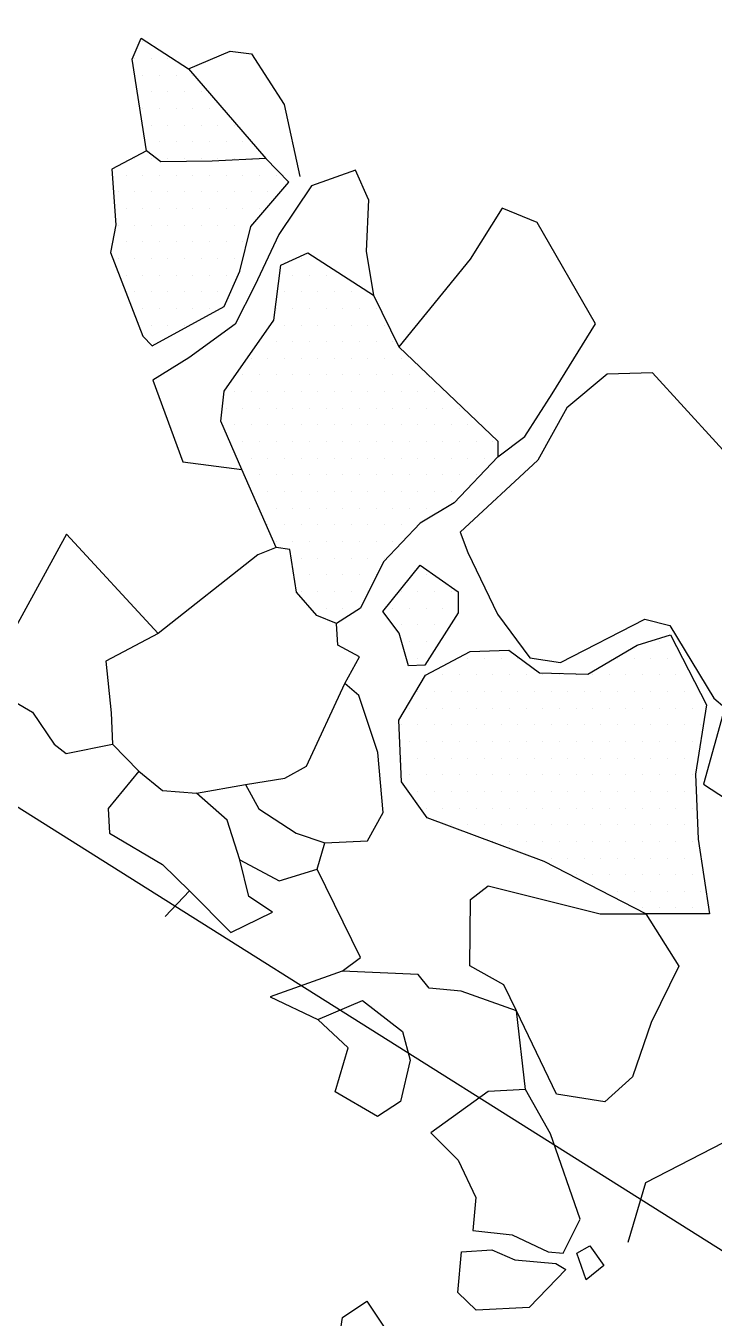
# Model space of a CAD drawing. Header units: metres. Extents: x -0.6 to 1.2, y -19.11 to -15.88.
# Drawn here: x -0.007 to 0.51, y -18.42 to -17.45 of the extents above; entities that cross this region are included whole.
import ezdxf

# ---------------------------------------------------------------- set-up
doc = ezdxf.new("R2010")
doc.units = ezdxf.units.M
doc.header["$LTSCALE"] = 25
doc.header["$MEASUREMENT"] = 0
doc.linetypes.add('STRICHPUNKTX2', pattern=[2, 1, -0.5, 0, -0.5])
doc.layers.get('0').update_dxf_attribs({"linetype": 'CONTINUOUS'})
for name, color, linetype in [('BEFUND', 1, 'CONTINUOUS'), ('GRABUNGSGRENZE', 3, 'STRICHPUNKTX2'), ('STEINE', 4, 'CONTINUOUS'), ('STEINESCHRAFF', 4, 'CONTINUOUS')]:
    doc.layers.add(name, color=color, linetype=linetype)

# ---------------------------------------------------------------- blocks, each defined once
blk = doc.blocks.new('*X5')
at = {"color": 0}
for p, q in [((8.125, -1746.25), (8.125, -1746.25)), ((7.5, -1747.5), (7.5, -1747.5)), ((8.75, -1747.5), (8.75, -1747.5)), ((10, -1747.5), (10, -1747.5)), ((8.125, -1748.75), (8.125, -1748.75)), ((9.375, -1748.75), (9.375, -1748.75)), ((10.625, -1748.75), (10.625, -1748.75)), ((11.875, -1748.75), (11.875, -1748.75)), ((8.75, -1750), (8.75, -1750)), ((10, -1750), (10, -1750)), ((11.25, -1750), (11.25, -1750)), ((12.5, -1750), (12.5, -1750)), ((8.125, -1751.25), (8.125, -1751.25)), ((9.375, -1751.25), (9.375, -1751.25)), ((10.625, -1751.25), (10.625, -1751.25)), ((11.875, -1751.25), (11.875, -1751.25)), ((13.125, -1751.25), (13.125, -1751.25)), ((8.75, -1752.5), (8.75, -1752.5)), ((10, -1752.5), (10, -1752.5)), ((11.25, -1752.5), (11.25, -1752.5)), ((12.5, -1752.5), (12.5, -1752.5)), ((13.75, -1752.5), (13.75, -1752.5)), ((15, -1752.5), (15, -1752.5)), ((9.375, -1753.75), (9.375, -1753.75)), ((10.625, -1753.75), (10.625, -1753.75)), ((11.875, -1753.75), (11.875, -1753.75)), ((13.125, -1753.75), (13.125, -1753.75)), ((14.375, -1753.75), (14.375, -1753.75)), ((15.625, -1753.75), (15.625, -1753.75)), ((7.5, -1755), (7.5, -1755)), ((8.75, -1755), (8.75, -1755)), ((10, -1755), (10, -1755)), ((11.25, -1755), (11.25, -1755)), ((12.5, -1755), (12.5, -1755)), ((13.75, -1755), (13.75, -1755)), ((15, -1755), (15, -1755)), ((16.25, -1755), (16.25, -1755)), ((6.875, -1756.25), (6.875, -1756.25)), ((8.125, -1756.25), (8.125, -1756.25)), ((9.375, -1756.25), (9.375, -1756.25)), ((10.625, -1756.25), (10.625, -1756.25)), ((11.875, -1756.25), (11.875, -1756.25)), ((13.125, -1756.25), (13.125, -1756.25)), ((14.375, -1756.25), (14.375, -1756.25)), ((15.625, -1756.25), (15.625, -1756.25)), ((16.875, -1756.25), (16.875, -1756.25)), ((18.125, -1756.25), (18.125, -1756.25)), ((6.25, -1757.5), (6.25, -1757.5)), ((7.5, -1757.5), (7.5, -1757.5)), ((8.75, -1757.5), (8.75, -1757.5)), ((10, -1757.5), (10, -1757.5)), ((11.25, -1757.5), (11.25, -1757.5)), ((12.5, -1757.5), (12.5, -1757.5)), ((13.75, -1757.5), (13.75, -1757.5)), ((15, -1757.5), (15, -1757.5)), ((16.25, -1757.5), (16.25, -1757.5)), ((17.5, -1757.5), (17.5, -1757.5)), ((6.875, -1758.75), (6.875, -1758.75)), ((8.125, -1758.75), (8.125, -1758.75)), ((9.375, -1758.75), (9.375, -1758.75)), ((10.625, -1758.75), (10.625, -1758.75)), ((11.875, -1758.75), (11.875, -1758.75)), ((13.125, -1758.75), (13.125, -1758.75)), ((14.375, -1758.75), (14.375, -1758.75)), ((15.625, -1758.75), (15.625, -1758.75)), ((16.875, -1758.75), (16.875, -1758.75)), ((6.25, -1760), (6.25, -1760)), ((7.5, -1760), (7.5, -1760)), ((8.75, -1760), (8.75, -1760)), ((10, -1760), (10, -1760)), ((11.25, -1760), (11.25, -1760)), ((12.5, -1760), (12.5, -1760)), ((13.75, -1760), (13.75, -1760)), ((15, -1760), (15, -1760)), ((16.25, -1760), (16.25, -1760)), ((6.875, -1761.25), (6.875, -1761.25)), ((8.125, -1761.25), (8.125, -1761.25)), ((9.375, -1761.25), (9.375, -1761.25)), ((10.625, -1761.25), (10.625, -1761.25)), ((11.875, -1761.25), (11.875, -1761.25)), ((13.125, -1761.25), (13.125, -1761.25)), ((14.375, -1761.25), (14.375, -1761.25)), ((15.625, -1761.25), (15.625, -1761.25)), ((6.25, -1762.5), (6.25, -1762.5)), ((7.5, -1762.5), (7.5, -1762.5)), ((8.75, -1762.5), (8.75, -1762.5)), ((10, -1762.5), (10, -1762.5)), ((11.25, -1762.5), (11.25, -1762.5)), ((12.5, -1762.5), (12.5, -1762.5)), ((13.75, -1762.5), (13.75, -1762.5)), ((15, -1762.5), (15, -1762.5)), ((20, -1762.5), (20, -1762.5)), ((6.875, -1763.75), (6.875, -1763.75)), ((8.125, -1763.75), (8.125, -1763.75)), ((9.375, -1763.75), (9.375, -1763.75)), ((10.625, -1763.75), (10.625, -1763.75)), ((11.875, -1763.75), (11.875, -1763.75)), ((13.125, -1763.75), (13.125, -1763.75)), ((14.375, -1763.75), (14.375, -1763.75)), ((19.375, -1763.75), (19.375, -1763.75)), ((20.625, -1763.75), (20.625, -1763.75)), ((21.875, -1763.75), (21.875, -1763.75)), ((7.5, -1765), (7.5, -1765)), ((8.75, -1765), (8.75, -1765)), ((10, -1765), (10, -1765)), ((11.25, -1765), (11.25, -1765)), ((12.5, -1765), (12.5, -1765)), ((13.75, -1765), (13.75, -1765)), ((18.75, -1765), (18.75, -1765)), ((20, -1765), (20, -1765)), ((21.25, -1765), (21.25, -1765)), ((22.5, -1765), (22.5, -1765)), ((23.75, -1765), (23.75, -1765)), ((25, -1765), (25, -1765)), ((8.125, -1766.25), (8.125, -1766.25)), ((9.375, -1766.25), (9.375, -1766.25)), ((10.625, -1766.25), (10.625, -1766.25)), ((11.875, -1766.25), (11.875, -1766.25)), ((13.125, -1766.25), (13.125, -1766.25)), ((18.125, -1766.25), (18.125, -1766.25)), ((19.375, -1766.25), (19.375, -1766.25)), ((20.625, -1766.25), (20.625, -1766.25)), ((21.875, -1766.25), (21.875, -1766.25)), ((23.125, -1766.25), (23.125, -1766.25)), ((24.375, -1766.25), (24.375, -1766.25)), ((25.625, -1766.25), (25.625, -1766.25)), ((8.75, -1767.5), (8.75, -1767.5)), ((10, -1767.5), (10, -1767.5)), ((11.25, -1767.5), (11.25, -1767.5)), ((18.75, -1767.5), (18.75, -1767.5)), ((20, -1767.5), (20, -1767.5)), ((21.25, -1767.5), (21.25, -1767.5)), ((22.5, -1767.5), (22.5, -1767.5)), ((23.75, -1767.5), (23.75, -1767.5)), ((25, -1767.5), (25, -1767.5)), ((26.25, -1767.5), (26.25, -1767.5)), ((9.375, -1768.75), (9.375, -1768.75)), ((16.875, -1768.75), (16.875, -1768.75)), ((18.125, -1768.75), (18.125, -1768.75)), ((19.375, -1768.75), (19.375, -1768.75)), ((20.625, -1768.75), (20.625, -1768.75)), ((21.875, -1768.75), (21.875, -1768.75)), ((23.125, -1768.75), (23.125, -1768.75)), ((24.375, -1768.75), (24.375, -1768.75)), ((25.625, -1768.75), (25.625, -1768.75)), ((26.875, -1768.75), (26.875, -1768.75)), ((16.25, -1770), (16.25, -1770)), ((17.5, -1770), (17.5, -1770)), ((18.75, -1770), (18.75, -1770)), ((20, -1770), (20, -1770)), ((21.25, -1770), (21.25, -1770)), ((22.5, -1770), (22.5, -1770)), ((23.75, -1770), (23.75, -1770)), ((25, -1770), (25, -1770)), ((26.25, -1770), (26.25, -1770)), ((27.5, -1770), (27.5, -1770)), ((15.625, -1771.25), (15.625, -1771.25)), ((16.875, -1771.25), (16.875, -1771.25)), ((18.125, -1771.25), (18.125, -1771.25)), ((19.375, -1771.25), (19.375, -1771.25)), ((20.625, -1771.25), (20.625, -1771.25)), ((21.875, -1771.25), (21.875, -1771.25)), ((23.125, -1771.25), (23.125, -1771.25)), ((24.375, -1771.25), (24.375, -1771.25)), ((25.625, -1771.25), (25.625, -1771.25)), ((26.875, -1771.25), (26.875, -1771.25)), ((28.125, -1771.25), (28.125, -1771.25)), ((29.375, -1771.25), (29.375, -1771.25)), ((15, -1772.5), (15, -1772.5)), ((16.25, -1772.5), (16.25, -1772.5)), ((17.5, -1772.5), (17.5, -1772.5)), ((18.75, -1772.5), (18.75, -1772.5)), ((20, -1772.5), (20, -1772.5)), ((21.25, -1772.5), (21.25, -1772.5)), ((22.5, -1772.5), (22.5, -1772.5)), ((23.75, -1772.5), (23.75, -1772.5)), ((25, -1772.5), (25, -1772.5)), ((26.25, -1772.5), (26.25, -1772.5)), ((27.5, -1772.5), (27.5, -1772.5)), ((28.75, -1772.5), (28.75, -1772.5)), ((30, -1772.5), (30, -1772.5)), ((14.375, -1773.75), (14.375, -1773.75)), ((15.625, -1773.75), (15.625, -1773.75)), ((16.875, -1773.75), (16.875, -1773.75)), ((18.125, -1773.75), (18.125, -1773.75)), ((19.375, -1773.75), (19.375, -1773.75)), ((20.625, -1773.75), (20.625, -1773.75)), ((21.875, -1773.75), (21.875, -1773.75)), ((23.125, -1773.75), (23.125, -1773.75)), ((24.375, -1773.75), (24.375, -1773.75)), ((25.625, -1773.75), (25.625, -1773.75)), ((26.875, -1773.75), (26.875, -1773.75)), ((28.125, -1773.75), (28.125, -1773.75)), ((29.375, -1773.75), (29.375, -1773.75)), ((30.625, -1773.75), (30.625, -1773.75)), ((31.875, -1773.75), (31.875, -1773.75)), ((15, -1775), (15, -1775)), ((16.25, -1775), (16.25, -1775)), ((17.5, -1775), (17.5, -1775)), ((18.75, -1775), (18.75, -1775)), ((20, -1775), (20, -1775)), ((21.25, -1775), (21.25, -1775)), ((22.5, -1775), (22.5, -1775)), ((23.75, -1775), (23.75, -1775)), ((25, -1775), (25, -1775)), ((26.25, -1775), (26.25, -1775)), ((27.5, -1775), (27.5, -1775)), ((28.75, -1775), (28.75, -1775)), ((30, -1775), (30, -1775)), ((31.25, -1775), (31.25, -1775)), ((32.5, -1775), (32.5, -1775)), ((15.625, -1776.25), (15.625, -1776.25)), ((16.875, -1776.25), (16.875, -1776.25)), ((18.125, -1776.25), (18.125, -1776.25)), ((19.375, -1776.25), (19.375, -1776.25)), ((20.625, -1776.25), (20.625, -1776.25)), ((21.875, -1776.25), (21.875, -1776.25)), ((23.125, -1776.25), (23.125, -1776.25)), ((24.375, -1776.25), (24.375, -1776.25)), ((25.625, -1776.25), (25.625, -1776.25)), ((26.875, -1776.25), (26.875, -1776.25)), ((28.125, -1776.25), (28.125, -1776.25)), ((29.375, -1776.25), (29.375, -1776.25)), ((30.625, -1776.25), (30.625, -1776.25)), ((31.875, -1776.25), (31.875, -1776.25)), ((33.125, -1776.25), (33.125, -1776.25)), ((34.375, -1776.25), (34.375, -1776.25)), ((16.25, -1777.5), (16.25, -1777.5)), ((17.5, -1777.5), (17.5, -1777.5)), ((18.75, -1777.5), (18.75, -1777.5)), ((20, -1777.5), (20, -1777.5)), ((21.25, -1777.5), (21.25, -1777.5)), ((22.5, -1777.5), (22.5, -1777.5)), ((23.75, -1777.5), (23.75, -1777.5)), ((25, -1777.5), (25, -1777.5)), ((26.25, -1777.5), (26.25, -1777.5)), ((27.5, -1777.5), (27.5, -1777.5)), ((28.75, -1777.5), (28.75, -1777.5)), ((30, -1777.5), (30, -1777.5)), ((31.25, -1777.5), (31.25, -1777.5)), ((32.5, -1777.5), (32.5, -1777.5)), ((33.75, -1777.5), (33.75, -1777.5)), ((16.875, -1778.75), (16.875, -1778.75)), ((18.125, -1778.75), (18.125, -1778.75)), ((19.375, -1778.75), (19.375, -1778.75)), ((20.625, -1778.75), (20.625, -1778.75)), ((21.875, -1778.75), (21.875, -1778.75)), ((23.125, -1778.75), (23.125, -1778.75)), ((24.375, -1778.75), (24.375, -1778.75)), ((25.625, -1778.75), (25.625, -1778.75)), ((26.875, -1778.75), (26.875, -1778.75)), ((28.125, -1778.75), (28.125, -1778.75)), ((29.375, -1778.75), (29.375, -1778.75)), ((30.625, -1778.75), (30.625, -1778.75)), ((31.875, -1778.75), (31.875, -1778.75)), ((33.125, -1778.75), (33.125, -1778.75)), ((17.5, -1780), (17.5, -1780)), ((18.75, -1780), (18.75, -1780)), ((20, -1780), (20, -1780)), ((21.25, -1780), (21.25, -1780)), ((22.5, -1780), (22.5, -1780)), ((23.75, -1780), (23.75, -1780)), ((25, -1780), (25, -1780)), ((26.25, -1780), (26.25, -1780)), ((27.5, -1780), (27.5, -1780)), ((28.75, -1780), (28.75, -1780)), ((30, -1780), (30, -1780)), ((31.25, -1780), (31.25, -1780)), ((16.875, -1781.25), (16.875, -1781.25)), ((18.125, -1781.25), (18.125, -1781.25)), ((19.375, -1781.25), (19.375, -1781.25)), ((20.625, -1781.25), (20.625, -1781.25)), ((21.875, -1781.25), (21.875, -1781.25)), ((23.125, -1781.25), (23.125, -1781.25)), ((24.375, -1781.25), (24.375, -1781.25)), ((25.625, -1781.25), (25.625, -1781.25)), ((26.875, -1781.25), (26.875, -1781.25)), ((28.125, -1781.25), (28.125, -1781.25)), ((29.375, -1781.25), (29.375, -1781.25)), ((30.625, -1781.25), (30.625, -1781.25)), ((17.5, -1782.5), (17.5, -1782.5)), ((18.75, -1782.5), (18.75, -1782.5)), ((20, -1782.5), (20, -1782.5)), ((21.25, -1782.5), (21.25, -1782.5)), ((22.5, -1782.5), (22.5, -1782.5)), ((23.75, -1782.5), (23.75, -1782.5)), ((25, -1782.5), (25, -1782.5)), ((26.25, -1782.5), (26.25, -1782.5)), ((27.5, -1782.5), (27.5, -1782.5)), ((28.75, -1782.5), (28.75, -1782.5)), ((18.125, -1783.75), (18.125, -1783.75)), ((19.375, -1783.75), (19.375, -1783.75)), ((20.625, -1783.75), (20.625, -1783.75)), ((21.875, -1783.75), (21.875, -1783.75)), ((23.125, -1783.75), (23.125, -1783.75)), ((24.375, -1783.75), (24.375, -1783.75)), ((25.625, -1783.75), (25.625, -1783.75)), ((26.875, -1783.75), (26.875, -1783.75)), ((20, -1785), (20, -1785)), ((21.25, -1785), (21.25, -1785)), ((22.5, -1785), (22.5, -1785)), ((23.75, -1785), (23.75, -1785)), ((25, -1785), (25, -1785)), ((26.25, -1785), (26.25, -1785)), ((20.625, -1786.25), (20.625, -1786.25)), ((21.875, -1786.25), (21.875, -1786.25)), ((23.125, -1786.25), (23.125, -1786.25)), ((24.375, -1786.25), (24.375, -1786.25)), ((25.625, -1786.25), (25.625, -1786.25)), ((29.375, -1786.25), (29.375, -1786.25)), ((20, -1787.5), (20, -1787.5)), ((21.25, -1787.5), (21.25, -1787.5)), ((22.5, -1787.5), (22.5, -1787.5)), ((23.75, -1787.5), (23.75, -1787.5)), ((25, -1787.5), (25, -1787.5)), ((27.5, -1787.5), (27.5, -1787.5)), ((28.75, -1787.5), (28.75, -1787.5)), ((30, -1787.5), (30, -1787.5)), ((31.25, -1787.5), (31.25, -1787.5)), ((21.875, -1788.75), (21.875, -1788.75)), ((23.125, -1788.75), (23.125, -1788.75)), ((24.375, -1788.75), (24.375, -1788.75)), ((26.875, -1788.75), (26.875, -1788.75)), ((28.125, -1788.75), (28.125, -1788.75)), ((29.375, -1788.75), (29.375, -1788.75)), ((30.625, -1788.75), (30.625, -1788.75)), ((27.5, -1790), (27.5, -1790)), ((28.75, -1790), (28.75, -1790)), ((30, -1790), (30, -1790)), ((28.125, -1791.25), (28.125, -1791.25)), ((29.375, -1791.25), (29.375, -1791.25)), ((46.875, -1791.25), (46.875, -1791.25)), ((28.75, -1792.5), (28.75, -1792.5)), ((32.5, -1792.5), (32.5, -1792.5)), ((33.75, -1792.5), (33.75, -1792.5)), ((35, -1792.5), (35, -1792.5)), ((36.25, -1792.5), (36.25, -1792.5)), ((43.75, -1792.5), (43.75, -1792.5)), ((45, -1792.5), (45, -1792.5)), ((46.25, -1792.5), (46.25, -1792.5)), ((47.5, -1792.5), (47.5, -1792.5)), ((30.625, -1793.75), (30.625, -1793.75)), ((31.875, -1793.75), (31.875, -1793.75)), ((33.125, -1793.75), (33.125, -1793.75)), ((34.375, -1793.75), (34.375, -1793.75)), ((35.625, -1793.75), (35.625, -1793.75)), ((36.875, -1793.75), (36.875, -1793.75)), ((38.125, -1793.75), (38.125, -1793.75)), ((39.375, -1793.75), (39.375, -1793.75)), ((40.625, -1793.75), (40.625, -1793.75)), ((41.875, -1793.75), (41.875, -1793.75)), ((43.125, -1793.75), (43.125, -1793.75)), ((44.375, -1793.75), (44.375, -1793.75)), ((45.625, -1793.75), (45.625, -1793.75)), ((46.875, -1793.75), (46.875, -1793.75)), ((48.125, -1793.75), (48.125, -1793.75)), ((28.75, -1795), (28.75, -1795)), ((30, -1795), (30, -1795)), ((31.25, -1795), (31.25, -1795)), ((32.5, -1795), (32.5, -1795)), ((33.75, -1795), (33.75, -1795)), ((35, -1795), (35, -1795)), ((36.25, -1795), (36.25, -1795)), ((37.5, -1795), (37.5, -1795)), ((38.75, -1795), (38.75, -1795)), ((40, -1795), (40, -1795)), ((41.25, -1795), (41.25, -1795)), ((42.5, -1795), (42.5, -1795)), ((43.75, -1795), (43.75, -1795)), ((45, -1795), (45, -1795)), ((46.25, -1795), (46.25, -1795)), ((47.5, -1795), (47.5, -1795)), ((48.75, -1795), (48.75, -1795)), ((28.125, -1796.25), (28.125, -1796.25)), ((29.375, -1796.25), (29.375, -1796.25)), ((30.625, -1796.25), (30.625, -1796.25)), ((31.875, -1796.25), (31.875, -1796.25)), ((33.125, -1796.25), (33.125, -1796.25)), ((34.375, -1796.25), (34.375, -1796.25)), ((35.625, -1796.25), (35.625, -1796.25)), ((36.875, -1796.25), (36.875, -1796.25)), ((38.125, -1796.25), (38.125, -1796.25)), ((39.375, -1796.25), (39.375, -1796.25)), ((40.625, -1796.25), (40.625, -1796.25)), ((41.875, -1796.25), (41.875, -1796.25)), ((43.125, -1796.25), (43.125, -1796.25)), ((44.375, -1796.25), (44.375, -1796.25)), ((45.625, -1796.25), (45.625, -1796.25)), ((46.875, -1796.25), (46.875, -1796.25)), ((48.125, -1796.25), (48.125, -1796.25)), ((49.375, -1796.25), (49.375, -1796.25)), ((27.5, -1797.5), (27.5, -1797.5)), ((28.75, -1797.5), (28.75, -1797.5)), ((30, -1797.5), (30, -1797.5)), ((31.25, -1797.5), (31.25, -1797.5)), ((32.5, -1797.5), (32.5, -1797.5)), ((33.75, -1797.5), (33.75, -1797.5)), ((35, -1797.5), (35, -1797.5)), ((36.25, -1797.5), (36.25, -1797.5)), ((37.5, -1797.5), (37.5, -1797.5)), ((38.75, -1797.5), (38.75, -1797.5)), ((40, -1797.5), (40, -1797.5)), ((41.25, -1797.5), (41.25, -1797.5)), ((42.5, -1797.5), (42.5, -1797.5)), ((43.75, -1797.5), (43.75, -1797.5)), ((45, -1797.5), (45, -1797.5)), ((46.25, -1797.5), (46.25, -1797.5)), ((47.5, -1797.5), (47.5, -1797.5)), ((48.75, -1797.5), (48.75, -1797.5)), ((50, -1797.5), (50, -1797.5)), ((28.125, -1798.75), (28.125, -1798.75)), ((29.375, -1798.75), (29.375, -1798.75)), ((30.625, -1798.75), (30.625, -1798.75)), ((31.875, -1798.75), (31.875, -1798.75)), ((33.125, -1798.75), (33.125, -1798.75)), ((34.375, -1798.75), (34.375, -1798.75)), ((35.625, -1798.75), (35.625, -1798.75)), ((36.875, -1798.75), (36.875, -1798.75)), ((38.125, -1798.75), (38.125, -1798.75)), ((39.375, -1798.75), (39.375, -1798.75)), ((40.625, -1798.75), (40.625, -1798.75)), ((41.875, -1798.75), (41.875, -1798.75)), ((43.125, -1798.75), (43.125, -1798.75)), ((44.375, -1798.75), (44.375, -1798.75)), ((45.625, -1798.75), (45.625, -1798.75)), ((46.875, -1798.75), (46.875, -1798.75)), ((48.125, -1798.75), (48.125, -1798.75)), ((49.375, -1798.75), (49.375, -1798.75)), ((27.5, -1800), (27.5, -1800)), ((28.75, -1800), (28.75, -1800)), ((30, -1800), (30, -1800)), ((31.25, -1800), (31.25, -1800)), ((32.5, -1800), (32.5, -1800)), ((33.75, -1800), (33.75, -1800)), ((35, -1800), (35, -1800)), ((36.25, -1800), (36.25, -1800)), ((37.5, -1800), (37.5, -1800)), ((38.75, -1800), (38.75, -1800)), ((40, -1800), (40, -1800)), ((41.25, -1800), (41.25, -1800)), ((42.5, -1800), (42.5, -1800)), ((43.75, -1800), (43.75, -1800)), ((45, -1800), (45, -1800)), ((46.25, -1800), (46.25, -1800)), ((47.5, -1800), (47.5, -1800)), ((48.75, -1800), (48.75, -1800)), ((28.125, -1801.25), (28.125, -1801.25)), ((29.375, -1801.25), (29.375, -1801.25)), ((30.625, -1801.25), (30.625, -1801.25)), ((31.875, -1801.25), (31.875, -1801.25)), ((33.125, -1801.25), (33.125, -1801.25)), ((34.375, -1801.25), (34.375, -1801.25)), ((35.625, -1801.25), (35.625, -1801.25)), ((36.875, -1801.25), (36.875, -1801.25)), ((38.125, -1801.25), (38.125, -1801.25)), ((39.375, -1801.25), (39.375, -1801.25)), ((40.625, -1801.25), (40.625, -1801.25)), ((41.875, -1801.25), (41.875, -1801.25)), ((43.125, -1801.25), (43.125, -1801.25)), ((44.375, -1801.25), (44.375, -1801.25)), ((45.625, -1801.25), (45.625, -1801.25)), ((46.875, -1801.25), (46.875, -1801.25)), ((48.125, -1801.25), (48.125, -1801.25)), ((49.375, -1801.25), (49.375, -1801.25)), ((28.75, -1802.5), (28.75, -1802.5)), ((30, -1802.5), (30, -1802.5)), ((31.25, -1802.5), (31.25, -1802.5)), ((32.5, -1802.5), (32.5, -1802.5)), ((33.75, -1802.5), (33.75, -1802.5)), ((35, -1802.5), (35, -1802.5)), ((36.25, -1802.5), (36.25, -1802.5)), ((37.5, -1802.5), (37.5, -1802.5)), ((38.75, -1802.5), (38.75, -1802.5)), ((40, -1802.5), (40, -1802.5)), ((41.25, -1802.5), (41.25, -1802.5)), ((42.5, -1802.5), (42.5, -1802.5)), ((43.75, -1802.5), (43.75, -1802.5)), ((45, -1802.5), (45, -1802.5)), ((46.25, -1802.5), (46.25, -1802.5)), ((47.5, -1802.5), (47.5, -1802.5)), ((48.75, -1802.5), (48.75, -1802.5)), ((29.375, -1803.75), (29.375, -1803.75)), ((30.625, -1803.75), (30.625, -1803.75)), ((31.875, -1803.75), (31.875, -1803.75)), ((33.125, -1803.75), (33.125, -1803.75)), ((34.375, -1803.75), (34.375, -1803.75)), ((35.625, -1803.75), (35.625, -1803.75)), ((36.875, -1803.75), (36.875, -1803.75)), ((38.125, -1803.75), (38.125, -1803.75)), ((39.375, -1803.75), (39.375, -1803.75)), ((40.625, -1803.75), (40.625, -1803.75)), ((41.875, -1803.75), (41.875, -1803.75)), ((43.125, -1803.75), (43.125, -1803.75)), ((44.375, -1803.75), (44.375, -1803.75)), ((45.625, -1803.75), (45.625, -1803.75)), ((46.875, -1803.75), (46.875, -1803.75)), ((48.125, -1803.75), (48.125, -1803.75)), ((49.375, -1803.75), (49.375, -1803.75)), ((31.25, -1805), (31.25, -1805)), ((32.5, -1805), (32.5, -1805)), ((33.75, -1805), (33.75, -1805)), ((35, -1805), (35, -1805)), ((36.25, -1805), (36.25, -1805)), ((37.5, -1805), (37.5, -1805)), ((38.75, -1805), (38.75, -1805)), ((40, -1805), (40, -1805)), ((41.25, -1805), (41.25, -1805)), ((42.5, -1805), (42.5, -1805)), ((43.75, -1805), (43.75, -1805)), ((45, -1805), (45, -1805)), ((46.25, -1805), (46.25, -1805)), ((47.5, -1805), (47.5, -1805)), ((48.75, -1805), (48.75, -1805)), ((34.375, -1806.25), (34.375, -1806.25)), ((35.625, -1806.25), (35.625, -1806.25)), ((36.875, -1806.25), (36.875, -1806.25)), ((38.125, -1806.25), (38.125, -1806.25)), ((39.375, -1806.25), (39.375, -1806.25)), ((40.625, -1806.25), (40.625, -1806.25)), ((41.875, -1806.25), (41.875, -1806.25)), ((43.125, -1806.25), (43.125, -1806.25)), ((44.375, -1806.25), (44.375, -1806.25)), ((45.625, -1806.25), (45.625, -1806.25)), ((46.875, -1806.25), (46.875, -1806.25)), ((48.125, -1806.25), (48.125, -1806.25)), ((49.375, -1806.25), (49.375, -1806.25)), ((38.75, -1807.5), (38.75, -1807.5)), ((40, -1807.5), (40, -1807.5)), ((41.25, -1807.5), (41.25, -1807.5)), ((42.5, -1807.5), (42.5, -1807.5)), ((43.75, -1807.5), (43.75, -1807.5)), ((45, -1807.5), (45, -1807.5)), ((46.25, -1807.5), (46.25, -1807.5)), ((47.5, -1807.5), (47.5, -1807.5)), ((48.75, -1807.5), (48.75, -1807.5)), ((50, -1807.5), (50, -1807.5)), ((40.625, -1808.75), (40.625, -1808.75)), ((41.875, -1808.75), (41.875, -1808.75)), ((43.125, -1808.75), (43.125, -1808.75)), ((44.375, -1808.75), (44.375, -1808.75)), ((45.625, -1808.75), (45.625, -1808.75)), ((46.875, -1808.75), (46.875, -1808.75)), ((48.125, -1808.75), (48.125, -1808.75)), ((49.375, -1808.75), (49.375, -1808.75)), ((43.75, -1810), (43.75, -1810)), ((45, -1810), (45, -1810)), ((46.25, -1810), (46.25, -1810)), ((47.5, -1810), (47.5, -1810)), ((48.75, -1810), (48.75, -1810)), ((50, -1810), (50, -1810)), ((45.625, -1811.25), (45.625, -1811.25)), ((46.875, -1811.25), (46.875, -1811.25)), ((48.125, -1811.25), (48.125, -1811.25)), ((49.375, -1811.25), (49.375, -1811.25))]:
    blk.add_line(p, q, dxfattribs=at)

msp = doc.modelspace()

# ---------------------------------------------------------------- linework, layer by layer
at = {"layer": 'BEFUND'}
msp.add_lwpolyline([(0.11551, -17.48271), (0.14665, -17.46957), (0.16265, -17.47157), (0.18719, -17.50958), (0.19893, -17.56358)], dxfattribs=at)
at = {"layer": 'GRABUNGSGRENZE', "flags": 128}
msp.add_lwpolyline([(1.17861, -18.00114), (0.90529, -18.61521), (-0.50329, -17.72801), (-0.6035, -17.60612), (0.25588, -16.4446), (0.57348, -15.87542), (1.08317, -16.10277)], dxfattribs=at)
at = {"layer": 'STEINE'}
for points in [[(0.09453, -17.55248), (0.08384, -17.54431), (0.07323, -17.47552), (0.07987, -17.45974), (0.11551, -17.48271), (0.1735, -17.55003), (0.13325, -17.55202), (0.09453, -17.55248)], [(0.08384, -17.54431), (0.05784, -17.55804), (0.06085, -17.59982), (0.05675, -17.6207), (0.08112, -17.68339), (0.08824, -17.69053), (0.14228, -17.66105), (0.15404, -17.63458), (0.16223, -17.60096), (0.1908, -17.56788), (0.1735, -17.55003)], [(0.25039, -17.58069), (0.24074, -17.55877), (0.20761, -17.57045), (0.18311, -17.6071), (0.16523, -17.64529), (0.15042, -17.67431), (0.11574, -17.69974), (0.08872, -17.71652), (0.11106, -17.77768), (0.15538, -17.78334)], [(0.25039, -17.58069), (0.24881, -17.61992), (0.25438, -17.65253)], [(0.34746, -17.7739), (0.36785, -17.75864), (0.38827, -17.72657), (0.42094, -17.67414), (0.37722, -17.59817), (0.35075, -17.58744), (0.32675, -17.62562), (0.27318, -17.69127)], [(0.18129, -17.84196), (0.15538, -17.78334), (0.13963, -17.74715), (0.14221, -17.72474), (0.17946, -17.67129), (0.18461, -17.63003), (0.205, -17.62088), (0.25438, -17.65253), (0.27318, -17.69127), (0.34747, -17.76218), (0.34746, -17.7739), (0.31481, -17.8085), (0.28932, -17.82375), (0.26177, -17.85276), (0.2444, -17.88738), (0.22656, -17.89908)], [(0.53492, -17.78891), (0.46369, -17.71087), (0.42956, -17.71185), (0.39947, -17.73728), (0.37751, -17.77648), (0.31937, -17.83041), (0.32495, -17.84571), (0.34731, -17.89209), (0.37172, -17.92473), (0.39464, -17.92833), (0.45786, -17.8958), (0.4767, -17.90041), (0.50975, -17.95496), (0.51789, -17.9621)], [(0.09256, -17.90655), (0.02388, -17.83208), (-0.01544, -17.90387), (-0.02518, -17.95175), (-0.00176, -17.96553), (0.01451, -17.9895), (0.02367, -17.99664), (0.05832, -17.98955)], [(0.19653, -17.8756), (0.19147, -17.8435), (0.18129, -17.84196), (0.16752, -17.84755), (0.09256, -17.90655), (0.05331, -17.92739), (0.05733, -17.96611), (0.05832, -17.98955), (0.07817, -18.00995), (0.09598, -18.02424), (0.12145, -18.02631), (0.15814, -18.01973), (0.18769, -18.01518), (0.20401, -18.00603), (0.23262, -17.94392), (0.24385, -17.92406), (0.22756, -17.91538), (0.22656, -17.89908), (0.21179, -17.89294), (0.19653, -17.8756), (0.19147, -17.8435)], [(0.26121, -17.88995), (0.28928, -17.85534), (0.31778, -17.87525), (0.31776, -17.89104), (0.29275, -17.93024), (0.28052, -17.93073), (0.27342, -17.90627), (0.26121, -17.88995)], [(0.50649, -18.11697), (0.4586, -18.11691), (0.38223, -18.07758), (0.29464, -18.04487), (0.27532, -18.01784), (0.27334, -17.97148), (0.29325, -17.93788), (0.3269, -17.92009), (0.35594, -17.91911), (0.37884, -17.93595), (0.41501, -17.93701), (0.45223, -17.91515), (0.4772, -17.90754), (0.50414, -17.96005), (0.49592, -18.012), (0.4979, -18.06091), (0.50649, -18.11697)], [(0.53528, -17.91067), (0.51789, -17.9621), (0.50203, -18.01965), (0.53715, -18.04262), (0.57686, -18.06152), (0.60024, -18.10791), (0.61911, -18.09163), (0.64059, -18.02441), (0.65797, -17.98062), (0.65039, -17.93425), (0.65957, -17.92254), (0.65602, -17.90725)], [(0.15814, -18.01973), (0.16831, -18.03809), (0.1963, -18.05646), (0.21769, -18.06362), (0.24979, -18.06213), (0.26153, -18.04075), (0.25751, -17.99591), (0.2433, -17.9531), (0.23262, -17.94392)], [(0.07817, -18.00995), (0.05521, -18.03795), (0.0562, -18.05629), (0.09591, -18.07977), (0.11626, -18.09967), (0.1473, -18.13078), (0.1784, -18.11554), (0.16058, -18.1038), (0.15399, -18.07628), (0.14435, -18.04672), (0.12145, -18.02631)], [(0.15399, -18.07628), (0.18352, -18.09211), (0.21206, -18.08348), (0.21769, -18.06362)], [(0.23082, -18.15993), (0.24459, -18.14975), (0.21206, -18.08348)], [(0.36171, -18.18964), (0.35206, -18.17027), (0.3266, -18.15597), (0.32717, -18.10604), (0.34043, -18.09587), (0.42447, -18.11686), (0.4586, -18.11691), (0.48352, -18.15617), (0.46257, -18.19842), (0.44877, -18.23916), (0.42786, -18.25799), (0.39169, -18.25234), (0.36171, -18.18964)], [(0.0979, -18.119), (0.11626, -18.09967)], [(0.36826, -18.24874), (0.36171, -18.18964), (0.31995, -18.17481), (0.29601, -18.17274), (0.28787, -18.16254), (0.23082, -18.15993), (0.17679, -18.17922), (0.21243, -18.19607)], [(0.21243, -18.19607), (0.24607, -18.18185), (0.2761, -18.20532), (0.28168, -18.22673), (0.27451, -18.2578), (0.25717, -18.26898), (0.22561, -18.2506), (0.23533, -18.2175), (0.21243, -18.19607)], [(0.3289, -18.35466), (0.35845, -18.35776), (0.38543, -18.37053), (0.39664, -18.37156), (0.40941, -18.3461), (0.38707, -18.28188), (0.36826, -18.24874), (0.34024, -18.25024), (0.29741, -18.28126), (0.31776, -18.30166), (0.33097, -18.3297), (0.3289, -18.35466)], [(0.58096, -18.45636), (0.57848, -18.40286), (0.58775, -18.3234), (0.55518, -18.29432), (0.5338, -18.28003), (0.45835, -18.31865), (0.44505, -18.36347)], [(0.41393, -18.39145), (0.40683, -18.37157), (0.41651, -18.36598), (0.42719, -18.38077), (0.41393, -18.39145)], [(0.32022, -18.37044), (0.34315, -18.36894), (0.36046, -18.37661), (0.39102, -18.37919), (0.39866, -18.38379), (0.37111, -18.41228), (0.33137, -18.41427), (0.31763, -18.40101), (0.32022, -18.37044)], [(0.22176, -18.48138), (0.231, -18.41975), (0.24936, -18.40755), (0.28953, -18.46822), (0.28341, -18.47229), (0.25335, -18.47225), (0.22176, -18.48138)]]:
    msp.add_lwpolyline(points, dxfattribs=at)

# ---------------------------------------------------------------- block references
at = {"layer": 'STEINESCHRAFF', "xscale": 0.01, "yscale": 0.01, "zscale": 0.01}
msp.add_blockref('*X5', (0, 0), dxfattribs=at)

doc.saveas('drawing.dxf')
